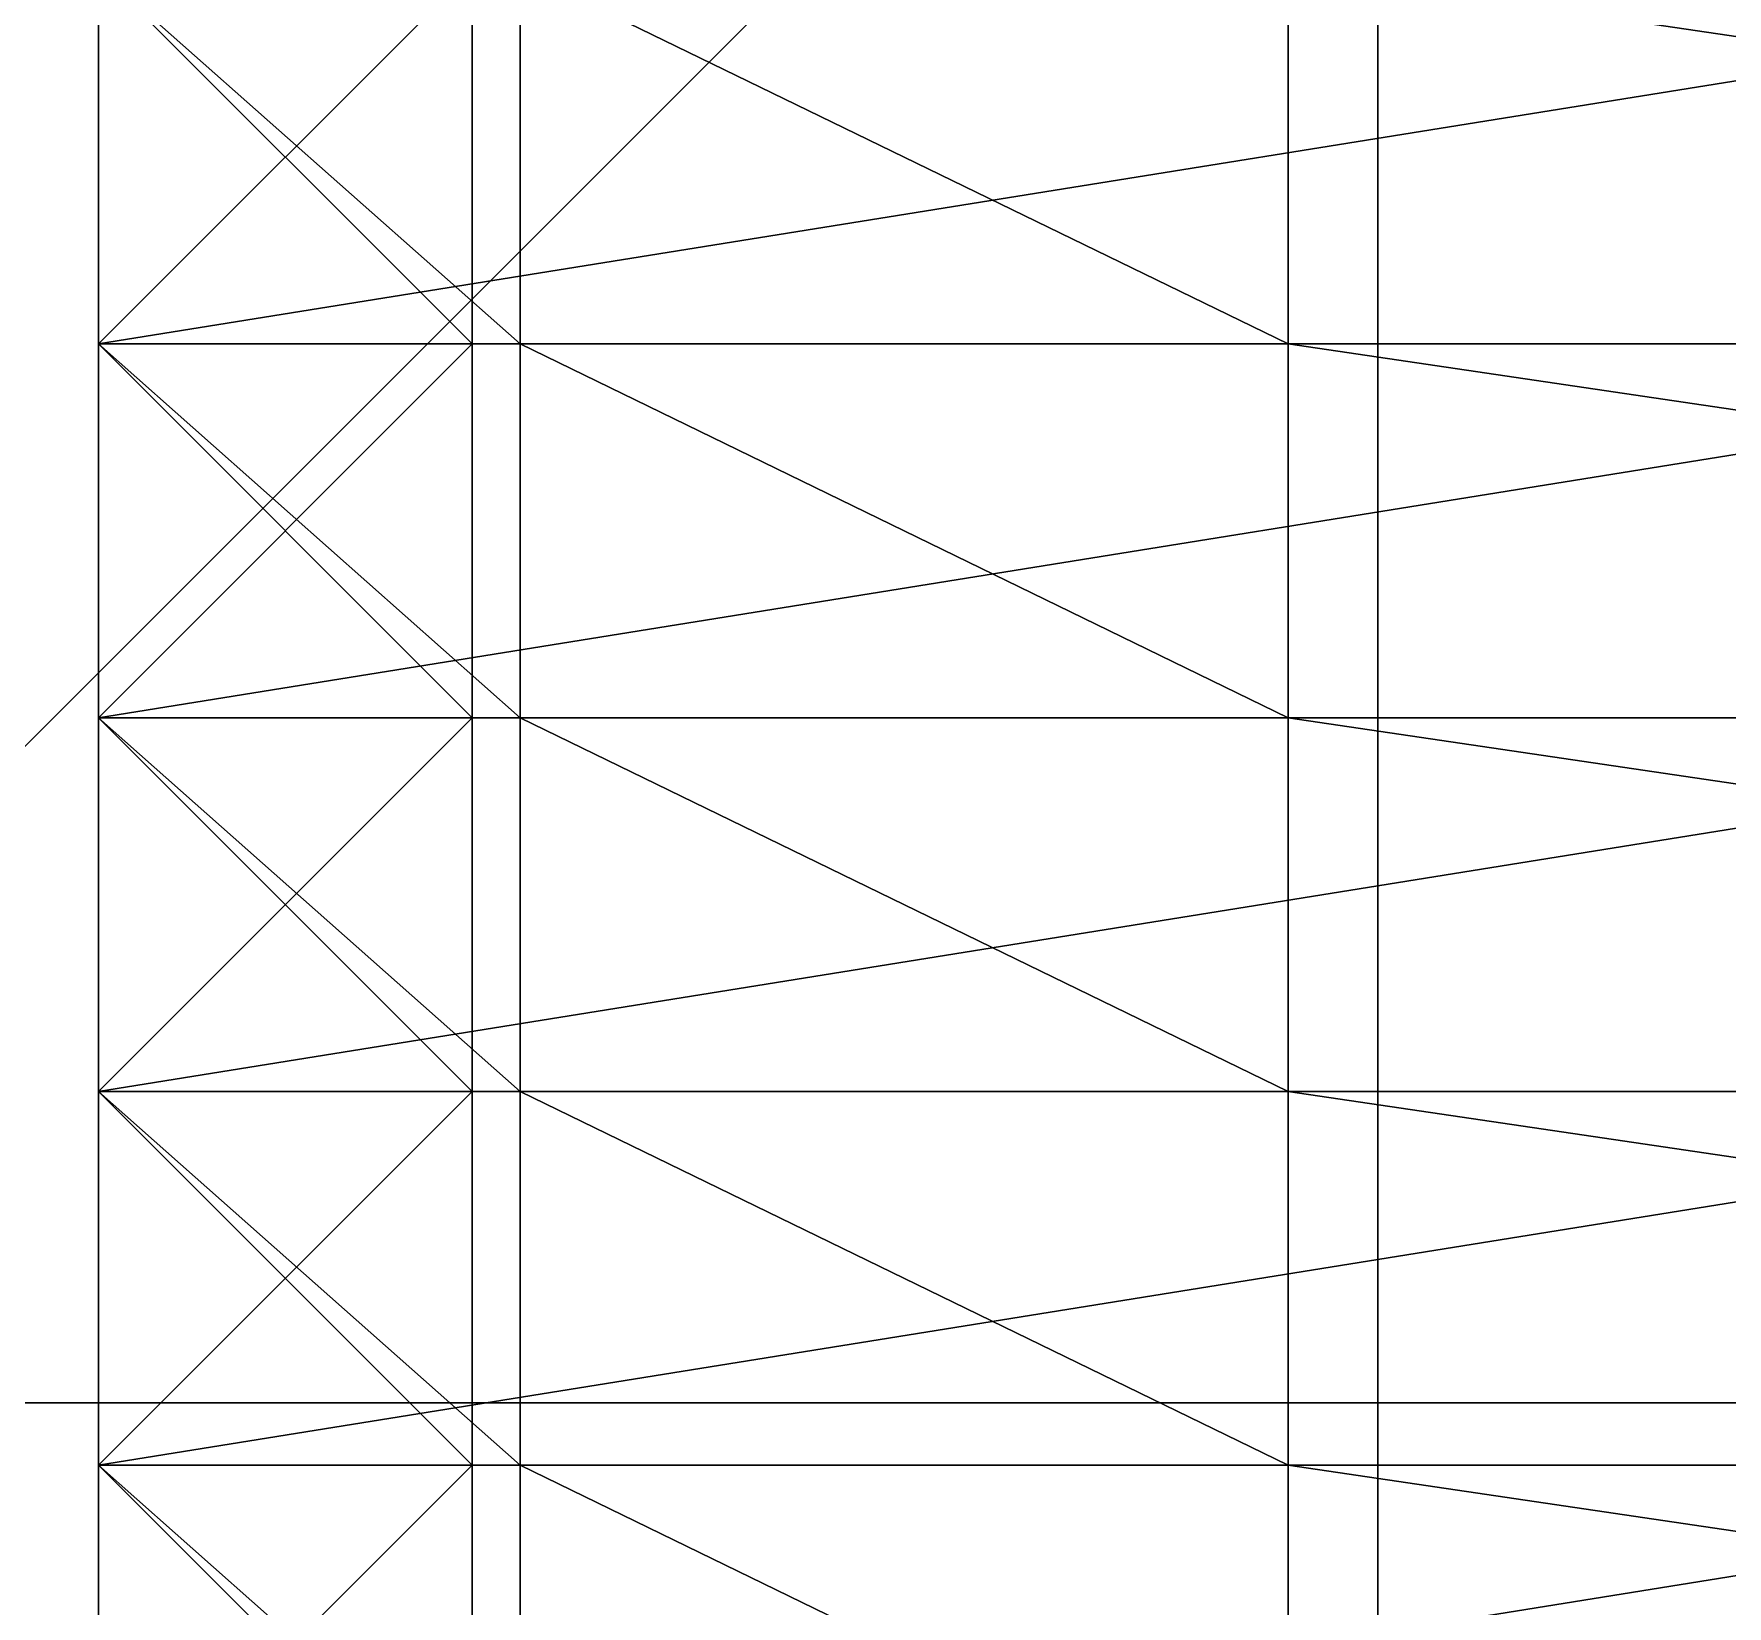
# Model space of a CAD drawing. Header units: millimetres. Extents: x -2 to 845, y -2 to 957.
# Drawn here: x 483.43 to 510.61, y 366.74 to 391.98 of the extents above; entities that cross this region are included whole.
import ezdxf

# ---------------------------------------------------------------- set-up
doc = ezdxf.new("R2010")
doc.units = ezdxf.units.MM
doc.header["$LTSCALE"] = 25.4

msp = doc.modelspace()

# ---------------------------------------------------------------- linework, layer by layer
for p, q in [((505, 905, 25), (505, 50, 25)), ((505, 905), (505, 50)), ((505, 905, 25), (505, 50, 25)), ((484.463, 393, 203.947), (484.463, 387, 203.947)), ((484.463, 393, 195), (484.463, 387, 195)), ((484.463, 393, 195), (484.463, 387, 195)), ((484.463, 393, 197.249), (484.463, 387, 197.249)), ((484.463, 393, 197.249), (484.463, 387, 197.249)), ((484.463, 393, 203.947), (484.463, 387, 203.947)), ((484.463, 393, 228.56), (484.463, 387, 228.56)), ((484.463, 393, 228.56), (484.463, 387, 228.56)), ((490.463, 393, 200.249), (490.463, 387, 200.249)), ((490.463, 393, 197.249), (490.463, 387, 197.249)), ((490.463, 393, 197.249), (490.463, 387, 197.249)), ((490.463, 393, 200.249), (490.463, 387, 200.249)), ((491.232, 393, 249.284), (491.232, 387, 249.284)), ((491.232, 393, 231.699), (491.232, 387, 231.699)), ((491.232, 393, 249.284), (491.232, 387, 249.284)), ((491.232, 393, 231.699), (491.232, 387, 231.699)), ((503.559, 393, 255), (503.559, 387, 255)), ((503.559, 393, 255), (503.559, 387, 255)), ((521.772, 387, 195), (484.463, 387, 195)), ((484.463, 387, 195), (484.463, 381, 195)), ((490.463, 387, 200.249), (484.463, 387, 203.947)), ((484.463, 387, 197.249), (490.463, 387, 197.249)), ((484.463, 387, 197.249), (484.463, 381, 197.249)), ((521.772, 387, 195), (484.463, 387, 195)), ((491.232, 387, 231.699), (484.463, 387, 228.56)), ((484.463, 387, 228.56), (484.463, 381, 228.56)), ((484.463, 387, 195), (484.463, 387, 197.249)), ((491.232, 387, 231.699), (484.463, 387, 228.56)), ((484.463, 387, 203.947), (484.463, 387, 228.56)), ((490.463, 387, 200.249), (484.463, 387, 203.947)), ((484.463, 387, 197.249), (490.463, 387, 197.249)), ((484.463, 387, 195), (484.463, 387, 197.249)), ((521.772, 387, 195), (484.463, 387, 195)), ((484.463, 387, 195), (484.463, 387, 197.249)), ((484.463, 387, 195), (484.463, 381, 195)), ((484.463, 387, 197.249), (484.463, 381, 197.249)), ((490.463, 387, 200.249), (484.463, 387, 203.947)), ((484.463, 387, 203.947), (484.463, 381, 203.947)), ((484.463, 387, 197.249), (490.463, 387, 197.249)), ((484.463, 387, 203.947), (484.463, 387, 228.56)), ((484.463, 387, 203.947), (484.463, 381, 203.947)), ((484.463, 387, 228.56), (484.463, 381, 228.56)), ((484.463, 387, 203.947), (484.463, 387, 228.56)), ((491.232, 387, 231.699), (484.463, 387, 228.56)), ((490.463, 387, 197.249), (490.463, 381, 197.249)), ((490.463, 387, 197.249), (490.463, 387, 200.249)), ((490.463, 387, 197.249), (490.463, 387, 200.249)), ((490.463, 387, 197.249), (490.463, 381, 197.249)), ((490.463, 387, 200.249), (490.463, 381, 200.249)), ((490.463, 387, 200.249), (490.463, 381, 200.249)), ((490.463, 387, 197.249), (490.463, 387, 200.249)), ((503.559, 387, 255), (491.232, 387, 249.284)), ((491.232, 387, 249.284), (491.232, 381, 249.284)), ((503.559, 387, 255), (491.232, 387, 249.284)), ((491.232, 387, 231.699), (491.232, 381, 231.699)), ((491.232, 387, 249.284), (491.232, 387, 231.699)), ((503.559, 387, 255), (491.232, 387, 249.284)), ((491.232, 387, 249.284), (491.232, 387, 231.699)), ((491.232, 387, 249.284), (491.232, 387, 231.699)), ((491.232, 387, 231.699), (491.232, 381, 231.699)), ((491.232, 387, 249.284), (491.232, 381, 249.284)), ((503.559, 387, 255), (503.559, 381, 255)), ((503.559, 387, 255), (544.216, 387, 255)), ((503.559, 387, 255), (503.559, 381, 255)), ((503.559, 387, 255), (544.216, 387, 255)), ((503.559, 387, 255), (544.216, 387, 255)), ((521.772, 381, 195), (484.463, 381, 195)), ((484.463, 381, 197.249), (490.463, 381, 197.249)), ((521.772, 381, 195), (484.463, 381, 195)), ((484.463, 381, 195), (484.463, 381, 197.249)), ((484.463, 381, 197.249), (490.463, 381, 197.249)), ((490.463, 381, 200.249), (484.463, 381, 203.947)), ((484.463, 381, 203.947), (484.463, 381, 228.56)), ((491.232, 381, 231.699), (484.463, 381, 228.56)), ((484.463, 381, 203.947), (484.463, 381, 228.56)), ((484.463, 381, 203.947), (484.463, 375, 203.947)), ((484.463, 381, 228.56), (484.463, 375, 228.56)), ((484.463, 381, 197.249), (490.463, 381, 197.249)), ((484.463, 381, 197.249), (484.463, 375, 197.249)), ((491.232, 381, 231.699), (484.463, 381, 228.56)), ((521.772, 381, 195), (484.463, 381, 195)), ((484.463, 381, 195), (484.463, 375, 195)), ((484.463, 381, 195), (484.463, 381, 197.249)), ((484.463, 381, 195), (484.463, 375, 195)), ((484.463, 381, 197.249), (484.463, 375, 197.249)), ((491.232, 381, 231.699), (484.463, 381, 228.56)), ((484.463, 381, 228.56), (484.463, 375, 228.56)), ((490.463, 381, 200.249), (484.463, 381, 203.947)), ((484.463, 381, 203.947), (484.463, 375, 203.947)), ((484.463, 381, 195), (484.463, 381, 197.249)), ((490.463, 381, 200.249), (484.463, 381, 203.947)), ((484.463, 381, 203.947), (484.463, 381, 228.56)), ((490.463, 381, 197.249), (490.463, 381, 200.249)), ((490.463, 381, 197.249), (490.463, 375, 197.249)), ((490.463, 381, 197.249), (490.463, 381, 200.249)), ((490.463, 381, 197.249), (490.463, 375, 197.249)), ((490.463, 381, 200.249), (490.463, 375, 200.249)), ((490.463, 381, 197.249), (490.463, 381, 200.249)), ((490.463, 381, 200.249), (490.463, 375, 200.249)), ((491.232, 381, 249.284), (491.232, 381, 231.699)), ((491.232, 381, 231.699), (491.232, 375, 231.699)), ((491.232, 381, 249.284), (491.232, 375, 249.284)), ((503.559, 381, 255), (491.232, 381, 249.284)), ((503.559, 381, 255), (491.232, 381, 249.284)), ((491.232, 381, 249.284), (491.232, 381, 231.699)), ((491.232, 381, 231.699), (491.232, 375, 231.699)), ((491.232, 381, 249.284), (491.232, 381, 231.699)), ((503.559, 381, 255), (491.232, 381, 249.284)), ((491.232, 381, 249.284), (491.232, 375, 249.284)), ((503.559, 381, 255), (544.216, 381, 255)), ((503.559, 381, 255), (544.216, 381, 255)), ((503.559, 381, 255), (503.559, 375, 255)), ((503.559, 381, 255), (544.216, 381, 255)), ((503.559, 381, 255), (503.559, 375, 255)), ((484.463, 375, 197.249), (490.463, 375, 197.249)), ((484.463, 375, 197.249), (484.463, 369, 197.249)), ((521.772, 375, 195), (484.463, 375, 195)), ((484.463, 375, 195), (484.463, 369, 195)), ((484.463, 375, 203.947), (484.463, 375, 228.56)), ((484.463, 375, 197.249), (490.463, 375, 197.249)), ((521.772, 375, 195), (484.463, 375, 195)), ((484.463, 375, 195), (484.463, 375, 197.249)), ((484.463, 375, 195), (484.463, 369, 195)), ((484.463, 375, 197.249), (484.463, 369, 197.249)), ((491.232, 375, 231.699), (484.463, 375, 228.56)), ((484.463, 375, 203.947), (484.463, 375, 228.56)), ((490.463, 375, 200.249), (484.463, 375, 203.947)), ((484.463, 375, 197.249), (490.463, 375, 197.249)), ((484.463, 375, 195), (484.463, 375, 197.249)), ((521.772, 375, 195), (484.463, 375, 195)), ((490.463, 375, 200.249), (484.463, 375, 203.947)), ((484.463, 375, 203.947), (484.463, 369, 203.947)), ((484.463, 375, 195), (484.463, 375, 197.249)), ((491.232, 375, 231.699), (484.463, 375, 228.56)), ((491.232, 375, 231.699), (484.463, 375, 228.56)), ((484.463, 375, 228.56), (484.463, 369, 228.56)), ((490.463, 375, 200.249), (484.463, 375, 203.947)), ((484.463, 375, 203.947), (484.463, 375, 228.56)), ((484.463, 375, 203.947), (484.463, 369, 203.947)), ((484.463, 375, 228.56), (484.463, 369, 228.56)), ((490.463, 375, 197.249), (490.463, 369, 197.249)), ((490.463, 375, 197.249), (490.463, 375, 200.249)), ((490.463, 375, 197.249), (490.463, 369, 197.249)), ((490.463, 375, 200.249), (490.463, 369, 200.249)), ((490.463, 375, 197.249), (490.463, 375, 200.249)), ((490.463, 375, 200.249), (490.463, 369, 200.249)), ((490.463, 375, 197.249), (490.463, 375, 200.249)), ((491.232, 375, 249.284), (491.232, 375, 231.699)), ((491.232, 375, 231.699), (491.232, 369, 231.699)), ((491.232, 375, 249.284), (491.232, 369, 249.284)), ((491.232, 375, 249.284), (491.232, 375, 231.699)), ((503.559, 375, 255), (491.232, 375, 249.284)), ((491.232, 375, 249.284), (491.232, 375, 231.699)), ((503.559, 375, 255), (491.232, 375, 249.284)), ((491.232, 375, 249.284), (491.232, 369, 249.284)), ((491.232, 375, 231.699), (491.232, 369, 231.699)), ((503.559, 375, 255), (491.232, 375, 249.284)), ((503.559, 375, 255), (544.216, 375, 255)), ((503.559, 375, 255), (544.216, 375, 255)), ((503.559, 375, 255), (503.559, 369, 255)), ((503.559, 375, 255), (544.216, 375, 255)), ((503.559, 375, 255), (503.559, 369, 255)), ((612.742, 370, 110), (472.742, 370, 110)), ((612.742, 370, 150), (472.742, 370, 150)), ((612.742, 370, 110), (472.742, 370, 110)), ((612.742, 370, 150), (472.742, 370, 150)), ((484.463, 369, 197.249), (490.463, 369, 197.249)), ((490.463, 369, 200.249), (484.463, 369, 203.947)), ((484.463, 369, 203.947), (484.463, 363, 203.947)), ((521.772, 369, 195), (484.463, 369, 195)), ((484.463, 369, 197.249), (490.463, 369, 197.249)), ((484.463, 369, 197.249), (484.463, 363, 197.249)), ((521.772, 369, 195), (484.463, 369, 195)), ((484.463, 369, 195), (484.463, 363, 195)), ((484.463, 369, 195), (484.463, 369, 197.249)), ((490.463, 369, 200.249), (484.463, 369, 203.947)), ((491.232, 369, 231.699), (484.463, 369, 228.56)), ((484.463, 369, 228.56), (484.463, 363, 228.56)), ((491.232, 369, 231.699), (484.463, 369, 228.56)), ((491.232, 369, 231.699), (484.463, 369, 228.56)), ((484.463, 369, 203.947), (484.463, 369, 228.56)), ((490.463, 369, 200.249), (484.463, 369, 203.947)), ((484.463, 369, 197.249), (490.463, 369, 197.249)), ((484.463, 369, 195), (484.463, 369, 197.249)), ((521.772, 369, 195), (484.463, 369, 195)), ((484.463, 369, 195), (484.463, 369, 197.249)), ((484.463, 369, 195), (484.463, 363, 195)), ((484.463, 369, 197.249), (484.463, 363, 197.249)), ((484.463, 369, 203.947), (484.463, 369, 228.56)), ((484.463, 369, 203.947), (484.463, 369, 228.56)), ((484.463, 369, 203.947), (484.463, 363, 203.947)), ((484.463, 369, 228.56), (484.463, 363, 228.56)), ((490.463, 369, 200.249), (490.463, 363, 200.249)), ((490.463, 369, 197.249), (490.463, 369, 200.249)), ((490.463, 369, 197.249), (490.463, 363, 197.249)), ((490.463, 369, 197.249), (490.463, 369, 200.249)), ((490.463, 369, 197.249), (490.463, 363, 197.249)), ((490.463, 369, 200.249), (490.463, 363, 200.249)), ((490.463, 369, 197.249), (490.463, 369, 200.249)), ((491.232, 369, 249.284), (491.232, 369, 231.699)), ((503.559, 369, 255), (491.232, 369, 249.284)), ((491.232, 369, 249.284), (491.232, 363, 249.284)), ((491.232, 369, 249.284), (491.232, 369, 231.699)), ((491.232, 369, 231.699), (491.232, 363, 231.699)), ((491.232, 369, 249.284), (491.232, 363, 249.284)), ((503.559, 369, 255), (491.232, 369, 249.284)), ((491.232, 369, 231.699), (491.232, 363, 231.699)), ((503.559, 369, 255), (491.232, 369, 249.284)), ((491.232, 369, 249.284), (491.232, 369, 231.699)), ((503.559, 369, 255), (503.559, 363, 255)), ((503.559, 369, 255), (544.216, 369, 255)), ((503.559, 369, 255), (544.216, 369, 255)), ((503.559, 369, 255), (544.216, 369, 255)), ((503.559, 369, 255), (503.559, 363, 255))]:
    msp.add_line(p, q)

# ---------------------------------------------------------------- meshes
mesh = msp.add_polyface()
corners = [(0, -2, -2), (545, 50, -2), (0, 957, -2), (670, -2, -2), (590, 50, -2), (670, 50, -2), (670, 0, -2), (670, 955, -2), (845, 957, -2), (545, 905, -2), (590, 905, -2), (670, 905, -2), (845, 955, -2)]
mesh.append_faces([[corners[k] for k in face] for face in [(5, 3, 6), (7, 10, 11), (8, 7, 12)]], dxfattribs={"vtx0": -1})
mesh.append_faces([[corners[k] for k in face] for face in [(0, 1, 2), (1, 3, 4), (4, 3, 5), (2, 7, 8), (9, 2, 1)]], dxfattribs={"vtx0": -1, "vtx1": -1})
mesh.append_faces([[corners[k] for k in face] for face in [(7, 2, 9)]], dxfattribs={"vtx0": -1, "vtx1": -1, "vtx2": -1})
mesh.append_faces([[corners[k] for k in face] for face in [(1, 0, 3), (7, 9, 10)]], dxfattribs={"vtx0": -1, "vtx2": -1})
mesh = msp.add_polyface()
corners = [(590, -2, 25), (130, 35, 25), (130, -2, 25), (505, 50, 25), (545, 50, 25), (505, 905, 25), (590, 50, 25), (100, 920, 25), (100, 905, 25), (130, 920, 25), (130, 955, 25), (590, 955, 25), (545, 905, 25), (590, 905, 25), (100, 50, 25), (100, 35, 25)]
mesh.append_faces([[corners[k] for k in face] for face in [(0, 1, 2), (4, 0, 6), (5, 7, 8), (11, 12, 13), (1, 14, 15)]], dxfattribs={"vtx0": -1})
mesh.append_faces([[corners[k] for k in face] for face in [(3, 4, 5), (7, 5, 9), (9, 5, 10), (10, 5, 11), (12, 5, 4), (14, 1, 3)]], dxfattribs={"vtx0": -1, "vtx1": -1})
mesh.append_faces([[corners[k] for k in face] for face in [(1, 0, 3), (3, 0, 4), (11, 5, 12)]], dxfattribs={"vtx0": -1, "vtx1": -1, "vtx2": -1})
mesh = msp.add_polyface()
corners = [(505, 905, 25), (505, 50), (505, 50, 25), (505, 905)]
mesh.append_faces([[corners[k] for k in face] for face in [(0, 1, 2), (1, 0, 3)]], dxfattribs={"vtx0": -1})
mesh = msp.add_polyface()
corners = [(651, 760, 85), (195, 729, 85), (195, 760, 85), (195, 120, 85), (650, 120, 85), (651, 120, 85)]
mesh.append_faces([[corners[k] for k in face] for face in [(0, 1, 2), (4, 0, 5)]], dxfattribs={"vtx0": -1})
mesh.append_faces([[corners[k] for k in face] for face in [(1, 0, 3), (3, 0, 4)]], dxfattribs={"vtx0": -1, "vtx1": -1})
mesh = msp.add_polyface()
corners = [(612.742, 510, 110), (472.742, 370, 110), (472.742, 510, 110), (612.742, 370, 110)]
mesh.append_faces([[corners[k] for k in face] for face in [(0, 1, 2), (1, 0, 3)]], dxfattribs={"vtx0": -1})
mesh = msp.add_polyface()
corners = [(612.742, 370, 150), (472.742, 510, 150), (472.742, 370, 150), (612.742, 510, 150)]
mesh.append_faces([[corners[k] for k in face] for face in [(0, 1, 2), (1, 0, 3)]], dxfattribs={"vtx0": -1})
mesh = msp.add_polyface()
corners = [(490.463, 393, 200.249), (484.463, 387, 203.947), (484.463, 393, 203.947), (490.463, 387, 200.249)]
mesh.append_faces([[corners[k] for k in face] for face in [(0, 1, 2), (1, 0, 3)]], dxfattribs={"vtx0": -1})
mesh = msp.add_polyface()
corners = [(521.772, 393, 195), (484.463, 387, 195), (484.463, 393, 195), (521.772, 387, 195)]
mesh.append_faces([[corners[k] for k in face] for face in [(0, 1, 2), (1, 0, 3)]], dxfattribs={"vtx0": -1})
mesh = msp.add_polyface()
corners = [(484.463, 393, 197.249), (484.463, 387, 195), (484.463, 387, 197.249), (484.463, 393, 195)]
mesh.append_faces([[corners[k] for k in face] for face in [(0, 1, 2), (1, 0, 3)]], dxfattribs={"vtx0": -1})
mesh = msp.add_polyface()
corners = [(490.463, 387, 197.249), (484.463, 393, 197.249), (484.463, 387, 197.249), (490.463, 393, 197.249)]
mesh.append_faces([[corners[k] for k in face] for face in [(0, 1, 2), (1, 0, 3)]], dxfattribs={"vtx0": -1})
mesh = msp.add_polyface()
corners = [(484.463, 393, 228.56), (484.463, 387, 203.947), (484.463, 387, 228.56), (484.463, 393, 203.947)]
mesh.append_faces([[corners[k] for k in face] for face in [(0, 1, 2), (1, 0, 3)]], dxfattribs={"vtx0": -1})
mesh = msp.add_polyface()
corners = [(491.232, 387, 231.699), (484.463, 393, 228.56), (484.463, 387, 228.56), (491.232, 393, 231.699)]
mesh.append_faces([[corners[k] for k in face] for face in [(0, 1, 2), (1, 0, 3)]], dxfattribs={"vtx0": -1})
mesh = msp.add_polyface()
corners = [(490.463, 393, 200.249), (490.463, 387, 197.249), (490.463, 387, 200.249), (490.463, 393, 197.249)]
mesh.append_faces([[corners[k] for k in face] for face in [(0, 1, 2), (1, 0, 3)]], dxfattribs={"vtx0": -1})
mesh = msp.add_polyface()
corners = [(503.559, 387, 255), (491.232, 393, 249.284), (491.232, 387, 249.284), (503.559, 393, 255)]
mesh.append_faces([[corners[k] for k in face] for face in [(0, 1, 2), (1, 0, 3)]], dxfattribs={"vtx0": -1})
mesh = msp.add_polyface()
corners = [(491.232, 393, 249.284), (491.232, 387, 231.699), (491.232, 387, 249.284), (491.232, 393, 231.699)]
mesh.append_faces([[corners[k] for k in face] for face in [(0, 1, 2), (1, 0, 3)]], dxfattribs={"vtx0": -1})
mesh = msp.add_polyface()
corners = [(544.216, 387, 255), (503.559, 393, 255), (503.559, 387, 255), (544.216, 393, 255)]
mesh.append_faces([[corners[k] for k in face] for face in [(0, 1, 2), (1, 0, 3)]], dxfattribs={"vtx0": -1})
mesh = msp.add_polyface()
corners = [(521.772, 387, 195), (484.463, 381, 195), (484.463, 387, 195), (521.772, 381, 195)]
mesh.append_faces([[corners[k] for k in face] for face in [(0, 1, 2), (1, 0, 3)]], dxfattribs={"vtx0": -1})
mesh = msp.add_polyface()
corners = [(490.463, 381, 197.249), (484.463, 387, 197.249), (484.463, 381, 197.249), (490.463, 387, 197.249)]
mesh.append_faces([[corners[k] for k in face] for face in [(0, 1, 2), (1, 0, 3)]], dxfattribs={"vtx0": -1})
mesh = msp.add_polyface()
corners = [(491.232, 381, 231.699), (484.463, 387, 228.56), (484.463, 381, 228.56), (491.232, 387, 231.699)]
mesh.append_faces([[corners[k] for k in face] for face in [(0, 1, 2), (1, 0, 3)]], dxfattribs={"vtx0": -1})
mesh = msp.add_polyface()
corners = [(570.796, 387, 200.678), (538.286, 387, 195), (554.541, 387, 195), (521.772, 387, 195), (484.463, 387, 195), (490.463, 387, 197.249), (490.463, 387, 200.249), (484.463, 387, 203.947), (570.796, 387, 213.901), (484.463, 387, 228.56), (554.541, 387, 217.847), (554.541, 387, 241.847), (491.232, 387, 231.699), (491.232, 387, 249.284), (544.216, 387, 255), (503.559, 387, 255), (484.463, 387, 197.249)]
mesh.append_faces([[corners[k] for k in face] for face in [(0, 1, 2), (13, 14, 15)]], dxfattribs={"vtx0": -1})
mesh.append_faces([[corners[k] for k in face] for face in [(1, 0, 3), (3, 0, 4), (5, 0, 6), (6, 0, 7), (7, 8, 9), (9, 11, 12), (12, 11, 13)]], dxfattribs={"vtx0": -1, "vtx1": -1})
mesh.append_faces([[corners[k] for k in face] for face in [(4, 0, 5)]], dxfattribs={"vtx0": -1, "vtx1": -1, "vtx2": -1})
mesh.append_faces([[corners[k] for k in face] for face in [(7, 0, 8), (9, 8, 10), (9, 10, 11), (13, 11, 14)]], dxfattribs={"vtx0": -1, "vtx2": -1})
mesh.append_faces([[corners[k] for k in face] for face in [(16, 4, 5)]], dxfattribs={"vtx1": -1})
mesh = msp.add_polyface()
corners = [(484.463, 387, 197.249), (484.463, 381, 195), (484.463, 381, 197.249), (484.463, 387, 195)]
mesh.append_faces([[corners[k] for k in face] for face in [(0, 1, 2), (1, 0, 3)]], dxfattribs={"vtx0": -1})
mesh = msp.add_polyface()
corners = [(490.463, 387, 200.249), (484.463, 381, 203.947), (484.463, 387, 203.947), (490.463, 381, 200.249)]
mesh.append_faces([[corners[k] for k in face] for face in [(0, 1, 2), (1, 0, 3)]], dxfattribs={"vtx0": -1})
mesh = msp.add_polyface()
corners = [(484.463, 387, 228.56), (484.463, 381, 203.947), (484.463, 381, 228.56), (484.463, 387, 203.947)]
mesh.append_faces([[corners[k] for k in face] for face in [(0, 1, 2), (1, 0, 3)]], dxfattribs={"vtx0": -1})
mesh = msp.add_polyface()
corners = [(490.463, 387, 200.249), (490.463, 381, 197.249), (490.463, 381, 200.249), (490.463, 387, 197.249)]
mesh.append_faces([[corners[k] for k in face] for face in [(0, 1, 2), (1, 0, 3)]], dxfattribs={"vtx0": -1})
mesh = msp.add_polyface()
corners = [(503.559, 381, 255), (491.232, 387, 249.284), (491.232, 381, 249.284), (503.559, 387, 255)]
mesh.append_faces([[corners[k] for k in face] for face in [(0, 1, 2), (1, 0, 3)]], dxfattribs={"vtx0": -1})
mesh = msp.add_polyface()
corners = [(491.232, 387, 249.284), (491.232, 381, 231.699), (491.232, 381, 249.284), (491.232, 387, 231.699)]
mesh.append_faces([[corners[k] for k in face] for face in [(0, 1, 2), (1, 0, 3)]], dxfattribs={"vtx0": -1})
mesh = msp.add_polyface()
corners = [(544.216, 381, 255), (503.559, 387, 255), (503.559, 381, 255), (544.216, 387, 255)]
mesh.append_faces([[corners[k] for k in face] for face in [(0, 1, 2), (1, 0, 3)]], dxfattribs={"vtx0": -1})
mesh = msp.add_polyface()
corners = [(484.463, 381, 197.249), (521.772, 381, 195), (484.463, 381, 195), (538.286, 381, 195), (554.541, 381, 195), (490.463, 381, 197.249), (570.796, 381, 200.678), (490.463, 381, 200.249), (484.463, 381, 203.947), (570.796, 381, 213.901), (484.463, 381, 228.56), (554.541, 381, 217.847), (554.541, 381, 241.847), (491.232, 381, 231.699), (491.232, 381, 249.284), (544.216, 381, 255), (503.559, 381, 255)]
mesh.append_faces([[corners[k] for k in face] for face in [(0, 1, 2), (15, 14, 16)]], dxfattribs={"vtx0": -1})
mesh.append_faces([[corners[k] for k in face] for face in [(1, 0, 3), (3, 0, 4), (4, 5, 6), (6, 8, 9), (9, 10, 11), (11, 10, 12), (12, 14, 15)]], dxfattribs={"vtx0": -1, "vtx1": -1})
mesh.append_faces([[corners[k] for k in face] for face in [(4, 0, 5), (6, 5, 7), (6, 7, 8), (9, 8, 10), (12, 10, 13), (12, 13, 14)]], dxfattribs={"vtx0": -1, "vtx2": -1})
mesh = msp.add_polyface()
corners = [(484.463, 381, 228.56), (484.463, 375, 203.947), (484.463, 375, 228.56), (484.463, 381, 203.947)]
mesh.append_faces([[corners[k] for k in face] for face in [(0, 1, 2), (1, 0, 3)]], dxfattribs={"vtx0": -1})
mesh = msp.add_polyface()
corners = [(490.463, 375, 197.249), (484.463, 381, 197.249), (484.463, 375, 197.249), (490.463, 381, 197.249)]
mesh.append_faces([[corners[k] for k in face] for face in [(0, 1, 2), (1, 0, 3)]], dxfattribs={"vtx0": -1})
mesh = msp.add_polyface()
corners = [(521.772, 381, 195), (484.463, 375, 195), (484.463, 381, 195), (521.772, 375, 195)]
mesh.append_faces([[corners[k] for k in face] for face in [(0, 1, 2), (1, 0, 3)]], dxfattribs={"vtx0": -1})
mesh = msp.add_polyface()
corners = [(484.463, 381, 197.249), (484.463, 375, 195), (484.463, 375, 197.249), (484.463, 381, 195)]
mesh.append_faces([[corners[k] for k in face] for face in [(0, 1, 2), (1, 0, 3)]], dxfattribs={"vtx0": -1})
mesh = msp.add_polyface()
corners = [(491.232, 375, 231.699), (484.463, 381, 228.56), (484.463, 375, 228.56), (491.232, 381, 231.699)]
mesh.append_faces([[corners[k] for k in face] for face in [(0, 1, 2), (1, 0, 3)]], dxfattribs={"vtx0": -1})
mesh = msp.add_polyface()
corners = [(490.463, 381, 200.249), (484.463, 375, 203.947), (484.463, 381, 203.947), (490.463, 375, 200.249)]
mesh.append_faces([[corners[k] for k in face] for face in [(0, 1, 2), (1, 0, 3)]], dxfattribs={"vtx0": -1})
mesh = msp.add_polyface()
corners = [(490.463, 381, 200.249), (490.463, 375, 197.249), (490.463, 375, 200.249), (490.463, 381, 197.249)]
mesh.append_faces([[corners[k] for k in face] for face in [(0, 1, 2), (1, 0, 3)]], dxfattribs={"vtx0": -1})
mesh = msp.add_polyface()
corners = [(491.232, 381, 249.284), (491.232, 375, 231.699), (491.232, 375, 249.284), (491.232, 381, 231.699)]
mesh.append_faces([[corners[k] for k in face] for face in [(0, 1, 2), (1, 0, 3)]], dxfattribs={"vtx0": -1})
mesh = msp.add_polyface()
corners = [(503.559, 375, 255), (491.232, 381, 249.284), (491.232, 375, 249.284), (503.559, 381, 255)]
mesh.append_faces([[corners[k] for k in face] for face in [(0, 1, 2), (1, 0, 3)]], dxfattribs={"vtx0": -1})
mesh = msp.add_polyface()
corners = [(544.216, 375, 255), (503.559, 381, 255), (503.559, 375, 255), (544.216, 381, 255)]
mesh.append_faces([[corners[k] for k in face] for face in [(0, 1, 2), (1, 0, 3)]], dxfattribs={"vtx0": -1})
mesh = msp.add_polyface()
corners = [(490.463, 369, 197.249), (484.463, 375, 197.249), (484.463, 369, 197.249), (490.463, 375, 197.249)]
mesh.append_faces([[corners[k] for k in face] for face in [(0, 1, 2), (1, 0, 3)]], dxfattribs={"vtx0": -1})
mesh = msp.add_polyface()
corners = [(521.772, 375, 195), (484.463, 369, 195), (484.463, 375, 195), (521.772, 369, 195)]
mesh.append_faces([[corners[k] for k in face] for face in [(0, 1, 2), (1, 0, 3)]], dxfattribs={"vtx0": -1})
mesh = msp.add_polyface()
corners = [(484.463, 375, 197.249), (484.463, 369, 195), (484.463, 369, 197.249), (484.463, 375, 195)]
mesh.append_faces([[corners[k] for k in face] for face in [(0, 1, 2), (1, 0, 3)]], dxfattribs={"vtx0": -1})
mesh = msp.add_polyface()
corners = [(570.796, 375, 200.678), (538.286, 375, 195), (554.541, 375, 195), (521.772, 375, 195), (484.463, 375, 195), (490.463, 375, 197.249), (490.463, 375, 200.249), (484.463, 375, 203.947), (570.796, 375, 213.901), (484.463, 375, 228.56), (554.541, 375, 217.847), (554.541, 375, 241.847), (491.232, 375, 231.699), (491.232, 375, 249.284), (544.216, 375, 255), (503.559, 375, 255), (484.463, 375, 197.249)]
mesh.append_faces([[corners[k] for k in face] for face in [(0, 1, 2), (13, 14, 15)]], dxfattribs={"vtx0": -1})
mesh.append_faces([[corners[k] for k in face] for face in [(1, 0, 3), (3, 0, 4), (5, 0, 6), (6, 0, 7), (7, 8, 9), (9, 11, 12), (12, 11, 13)]], dxfattribs={"vtx0": -1, "vtx1": -1})
mesh.append_faces([[corners[k] for k in face] for face in [(4, 0, 5)]], dxfattribs={"vtx0": -1, "vtx1": -1, "vtx2": -1})
mesh.append_faces([[corners[k] for k in face] for face in [(7, 0, 8), (9, 8, 10), (9, 10, 11), (13, 11, 14)]], dxfattribs={"vtx0": -1, "vtx2": -1})
mesh.append_faces([[corners[k] for k in face] for face in [(16, 4, 5)]], dxfattribs={"vtx1": -1})
mesh = msp.add_polyface()
corners = [(490.463, 375, 200.249), (484.463, 369, 203.947), (484.463, 375, 203.947), (490.463, 369, 200.249)]
mesh.append_faces([[corners[k] for k in face] for face in [(0, 1, 2), (1, 0, 3)]], dxfattribs={"vtx0": -1})
mesh = msp.add_polyface()
corners = [(491.232, 369, 231.699), (484.463, 375, 228.56), (484.463, 369, 228.56), (491.232, 375, 231.699)]
mesh.append_faces([[corners[k] for k in face] for face in [(0, 1, 2), (1, 0, 3)]], dxfattribs={"vtx0": -1})
mesh = msp.add_polyface()
corners = [(484.463, 375, 228.56), (484.463, 369, 203.947), (484.463, 369, 228.56), (484.463, 375, 203.947)]
mesh.append_faces([[corners[k] for k in face] for face in [(0, 1, 2), (1, 0, 3)]], dxfattribs={"vtx0": -1})
mesh = msp.add_polyface()
corners = [(490.463, 375, 200.249), (490.463, 369, 197.249), (490.463, 369, 200.249), (490.463, 375, 197.249)]
mesh.append_faces([[corners[k] for k in face] for face in [(0, 1, 2), (1, 0, 3)]], dxfattribs={"vtx0": -1})
mesh = msp.add_polyface()
corners = [(491.232, 375, 249.284), (491.232, 369, 231.699), (491.232, 369, 249.284), (491.232, 375, 231.699)]
mesh.append_faces([[corners[k] for k in face] for face in [(0, 1, 2), (1, 0, 3)]], dxfattribs={"vtx0": -1})
mesh = msp.add_polyface()
corners = [(503.559, 369, 255), (491.232, 375, 249.284), (491.232, 369, 249.284), (503.559, 375, 255)]
mesh.append_faces([[corners[k] for k in face] for face in [(0, 1, 2), (1, 0, 3)]], dxfattribs={"vtx0": -1})
mesh = msp.add_polyface()
corners = [(544.216, 369, 255), (503.559, 375, 255), (503.559, 369, 255), (544.216, 375, 255)]
mesh.append_faces([[corners[k] for k in face] for face in [(0, 1, 2), (1, 0, 3)]], dxfattribs={"vtx0": -1})
mesh = msp.add_polyface()
corners = [(612.742, 370, 150), (472.742, 370, 110), (612.742, 370, 110), (472.742, 370, 150)]
mesh.append_faces([[corners[k] for k in face] for face in [(0, 1, 2), (1, 0, 3)]], dxfattribs={"vtx0": -1})
mesh = msp.add_polyface()
corners = [(490.463, 369, 200.249), (484.463, 363, 203.947), (484.463, 369, 203.947), (490.463, 363, 200.249)]
mesh.append_faces([[corners[k] for k in face] for face in [(0, 1, 2), (1, 0, 3)]], dxfattribs={"vtx0": -1})
mesh = msp.add_polyface()
corners = [(490.463, 363, 197.249), (484.463, 369, 197.249), (484.463, 363, 197.249), (490.463, 369, 197.249)]
mesh.append_faces([[corners[k] for k in face] for face in [(0, 1, 2), (1, 0, 3)]], dxfattribs={"vtx0": -1})
mesh = msp.add_polyface()
corners = [(521.772, 369, 195), (484.463, 363, 195), (484.463, 369, 195), (521.772, 363, 195)]
mesh.append_faces([[corners[k] for k in face] for face in [(0, 1, 2), (1, 0, 3)]], dxfattribs={"vtx0": -1})
mesh = msp.add_polyface()
corners = [(491.232, 363, 231.699), (484.463, 369, 228.56), (484.463, 363, 228.56), (491.232, 369, 231.699)]
mesh.append_faces([[corners[k] for k in face] for face in [(0, 1, 2), (1, 0, 3)]], dxfattribs={"vtx0": -1})
mesh = msp.add_polyface()
corners = [(570.796, 369, 200.678), (538.286, 369, 195), (554.541, 369, 195), (521.772, 369, 195), (484.463, 369, 195), (490.463, 369, 197.249), (490.463, 369, 200.249), (484.463, 369, 203.947), (570.796, 369, 213.901), (484.463, 369, 228.56), (554.541, 369, 217.847), (554.541, 369, 241.847), (491.232, 369, 231.699), (491.232, 369, 249.284), (544.216, 369, 255), (503.559, 369, 255), (484.463, 369, 197.249)]
mesh.append_faces([[corners[k] for k in face] for face in [(0, 1, 2), (13, 14, 15)]], dxfattribs={"vtx0": -1})
mesh.append_faces([[corners[k] for k in face] for face in [(1, 0, 3), (3, 0, 4), (5, 0, 6), (6, 0, 7), (7, 8, 9), (9, 11, 12), (12, 11, 13)]], dxfattribs={"vtx0": -1, "vtx1": -1})
mesh.append_faces([[corners[k] for k in face] for face in [(4, 0, 5)]], dxfattribs={"vtx0": -1, "vtx1": -1, "vtx2": -1})
mesh.append_faces([[corners[k] for k in face] for face in [(7, 0, 8), (9, 8, 10), (9, 10, 11), (13, 11, 14)]], dxfattribs={"vtx0": -1, "vtx2": -1})
mesh.append_faces([[corners[k] for k in face] for face in [(16, 4, 5)]], dxfattribs={"vtx1": -1})
mesh = msp.add_polyface()
corners = [(484.463, 369, 197.249), (484.463, 363, 195), (484.463, 363, 197.249), (484.463, 369, 195)]
mesh.append_faces([[corners[k] for k in face] for face in [(0, 1, 2), (1, 0, 3)]], dxfattribs={"vtx0": -1})
mesh = msp.add_polyface()
corners = [(484.463, 369, 228.56), (484.463, 363, 203.947), (484.463, 363, 228.56), (484.463, 369, 203.947)]
mesh.append_faces([[corners[k] for k in face] for face in [(0, 1, 2), (1, 0, 3)]], dxfattribs={"vtx0": -1})
mesh = msp.add_polyface()
corners = [(490.463, 369, 200.249), (490.463, 363, 197.249), (490.463, 363, 200.249), (490.463, 369, 197.249)]
mesh.append_faces([[corners[k] for k in face] for face in [(0, 1, 2), (1, 0, 3)]], dxfattribs={"vtx0": -1})
mesh = msp.add_polyface()
corners = [(503.559, 363, 255), (491.232, 369, 249.284), (491.232, 363, 249.284), (503.559, 369, 255)]
mesh.append_faces([[corners[k] for k in face] for face in [(0, 1, 2), (1, 0, 3)]], dxfattribs={"vtx0": -1})
mesh = msp.add_polyface()
corners = [(491.232, 369, 249.284), (491.232, 363, 231.699), (491.232, 363, 249.284), (491.232, 369, 231.699)]
mesh.append_faces([[corners[k] for k in face] for face in [(0, 1, 2), (1, 0, 3)]], dxfattribs={"vtx0": -1})
mesh = msp.add_polyface()
corners = [(544.216, 363, 255), (503.559, 369, 255), (503.559, 363, 255), (544.216, 369, 255)]
mesh.append_faces([[corners[k] for k in face] for face in [(0, 1, 2), (1, 0, 3)]], dxfattribs={"vtx0": -1})

doc.saveas('drawing.dxf')
